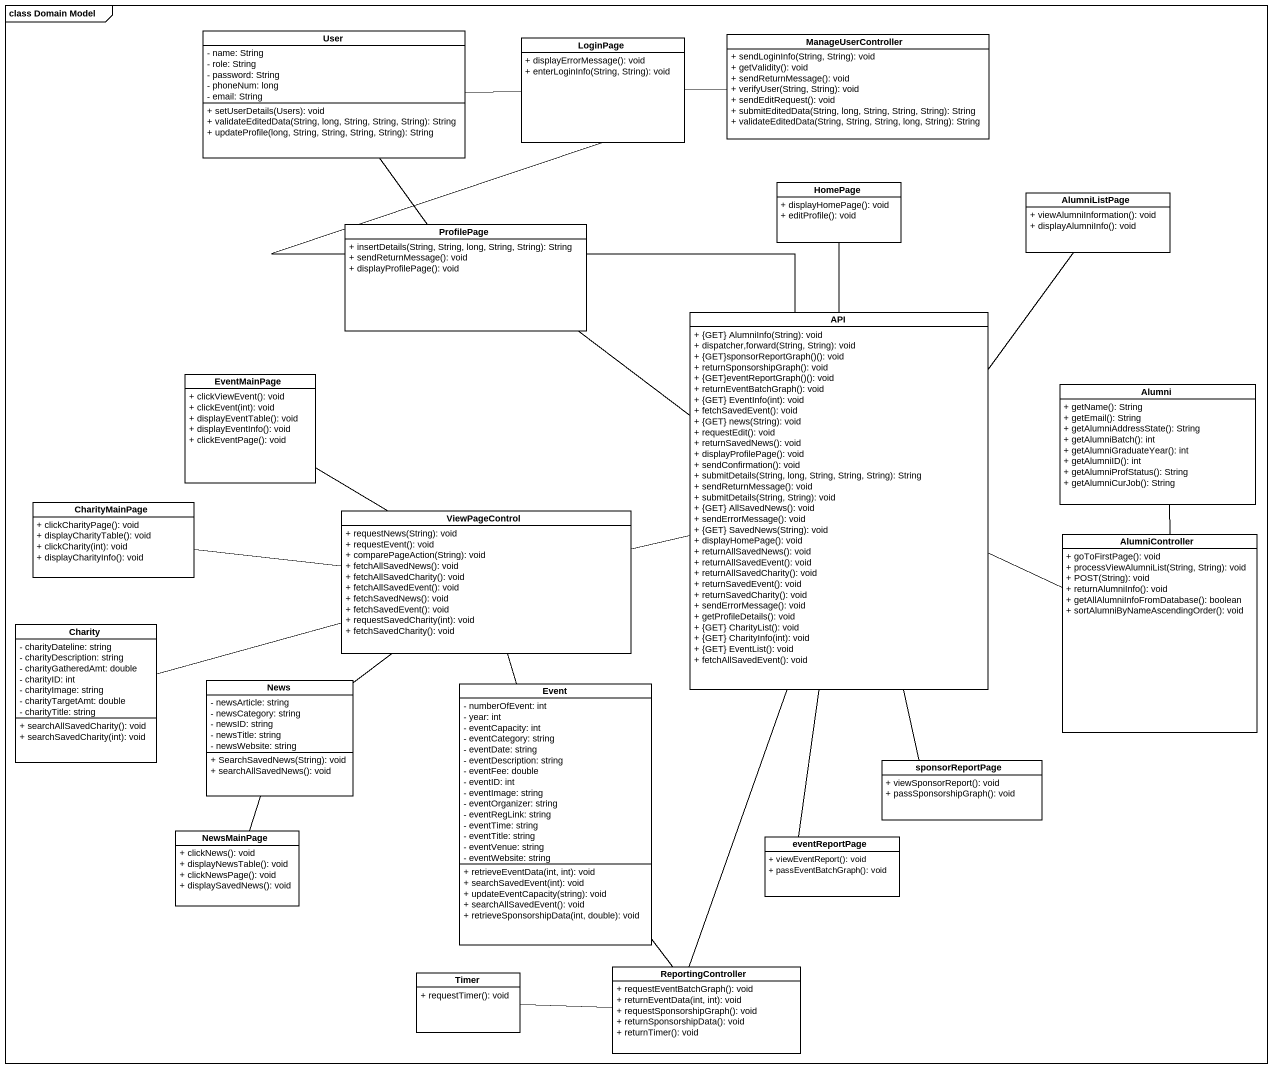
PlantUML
@startuml
mainframe class Domain Model
hide circle
hide empty members
skinparam classAttributeIconSize 0
class User {
  - name: String
  - role: String
  - password: String
  - phoneNum: long
  - email: String
  + setUserDetails(Users): void
  + validateEditedData(String, long, String, String, String): String
  + updateProfile(long, String, String, String, String): String
}
class LoginPage {
  + displayErrorMessage(): void
  + enterLoginInfo(String, String): void
}
class ManageUserController {
  + sendLoginInfo(String, String): void
  + getValidity(): void
  + sendReturnMessage(): void
  + verifyUser(String, String): void
  + sendEditRequest(): void
  + submitEditedData(String, long, String, String, String): String
  + validateEditedData(String, String, String, long, String): String
}
class HomePage {
  + displayHomePage(): void
  + editProfile(): void
}
class AlumniListPage {
  + viewAlumniInformation(): void
  + displayAlumniInfo(): void
}
class ProfilePage {
  + insertDetails(String, String, long, String, String): String
  + sendReturnMessage(): void
  + displayProfilePage(): void
}
class API {
  + {GET} AlumniInfo(String): void
  + dispatcher,forward(String, String): void
  + {GET}sponsorReportGraph()(): void
  + returnSponsorshipGraph(): void
  + {GET}eventReportGraph()(): void
  + returnEventBatchGraph(): void
  + {GET} EventInfo(int): void
  + fetchSavedEvent(): void
  + {GET} news(String): void
  + requestEdit(): void
  + returnSavedNews(): void
  + displayProfilePage(): void
  + sendConfirmation(): void
  + submitDetails(String, long, String, String, String): String
  + sendReturnMessage(): void
  + submitDetails(String, String): void
  + {GET} AllSavedNews(): void
  + sendErrorMessage(): void
  + {GET} SavedNews(String): void
  + displayHomePage(): void
  + returnAllSavedNews(): void
  + returnAllSavedEvent(): void
  + returnAllSavedCharity(): void
  + returnSavedEvent(): void
  + returnSavedCharity(): void
  + sendErrorMessage(): void
  + getProfileDetails(): void
  + {GET} CharityList(): void
  + {GET} CharityInfo(int): void
  + {GET} EventList(): void
  + fetchAllSavedEvent(): void
}
class EventMainPage {
  + clickViewEvent(): void
  + clickEvent(int): void
  + displayEventTable(): void
  + displayEventInfo(): void
  + clickEventPage(): void
}
class Alumni {
  + getName(): String
  + getEmail(): String
  + getAlumniAddressState(): String
  + getAlumniBatch(): int
  + getAlumniGraduateYear(): int
  + getAlumniID(): int
  + getAlumniProfStatus(): String
  + getAlumniCurJob(): String
}
class CharityMainPage {
  + clickCharityPage(): void
  + displayCharityTable(): void
  + clickCharity(int): void
  + displayCharityInfo(): void
}
class ViewPageControl {
  + requestNews(String): void
  + requestEvent(): void
  + comparePageAction(String): void
  + fetchAllSavedNews(): void
  + fetchAllSavedCharity(): void
  + fetchAllSavedEvent(): void
  + fetchSavedNews(): void
  + fetchSavedEvent(): void
  + requestSavedCharity(int): void
  + fetchSavedCharity(): void
}
class AlumniController {
  + goToFirstPage(): void
  + processViewAlumniList(String, String): void
  + POST(String): void
  + returnAlumniInfo(): void
  + getAllAlumniInfoFromDatabase(): boolean
  + sortAlumniByNameAscendingOrder(): void
}
class Charity {
  - charityDateline: string
  - charityDescription: string
  - charityGatheredAmt: double
  - charityID: int
  - charityImage: string
  - charityTargetAmt: double
  - charityTitle: string
  + searchAllSavedCharity(): void
  + searchSavedCharity(int): void
}
class News {
  - newsArticle: string
  - newsCategory: string
  - newsID: string
  - newsTitle: string
  - newsWebsite: string
  + SearchSavedNews(String): void
  + searchAllSavedNews(): void
}
class Event {
  - numberOfEvent: int
  - year: int
  - eventCapacity: int
  - eventCategory: string
  - eventDate: string
  - eventDescription: string
  - eventFee: double
  - eventID: int
  - eventImage: string
  - eventOrganizer: string
  - eventRegLink: string
  - eventTime: string
  - eventTitle: string
  - eventVenue: string
  - eventWebsite: string
  + retrieveEventData(int, int): void
  + searchSavedEvent(int): void
  + updateEventCapacity(string): void
  + searchAllSavedEvent(): void
  + retrieveSponsorshipData(int, double): void
}
class sponsorReportPage {
  + viewSponsorReport(): void
  + passSponsorshipGraph(): void
}
class NewsMainPage {
  + clickNews(): void
  + displayNewsTable(): void
  + clickNewsPage(): void
  + displaySavedNews(): void
}
class eventReportPage {
  + viewEventReport(): void
  + passEventBatchGraph(): void
}
class Timer {
  + requestTimer(): void
}
class ReportingController {
  + requestEventBatchGraph(): void
  + returnEventData(int, int): void
  + requestSponsorshipGraph(): void
  + returnSponsorshipData(): void
  + returnTimer(): void
}
LoginPage -left- User
LoginPage -right- ManageUserController
LoginPage -- API
HomePage -- API
AlumniListPage -- API
ProfilePage -up- User
ProfilePage -right- API
API -right- AlumniController
API -- sponsorReportPage
API -- eventReportPage
API -- ReportingController
EventMainPage -- ViewPageControl
CharityMainPage -right- ViewPageControl
ViewPageControl -right- API
ViewPageControl -- News
AlumniController -up- Alumni
Charity -right- ViewPageControl
Event -up- ViewPageControl
NewsMainPage -up- News
Timer -right- ReportingController
ReportingController -up- Event
@enduml
